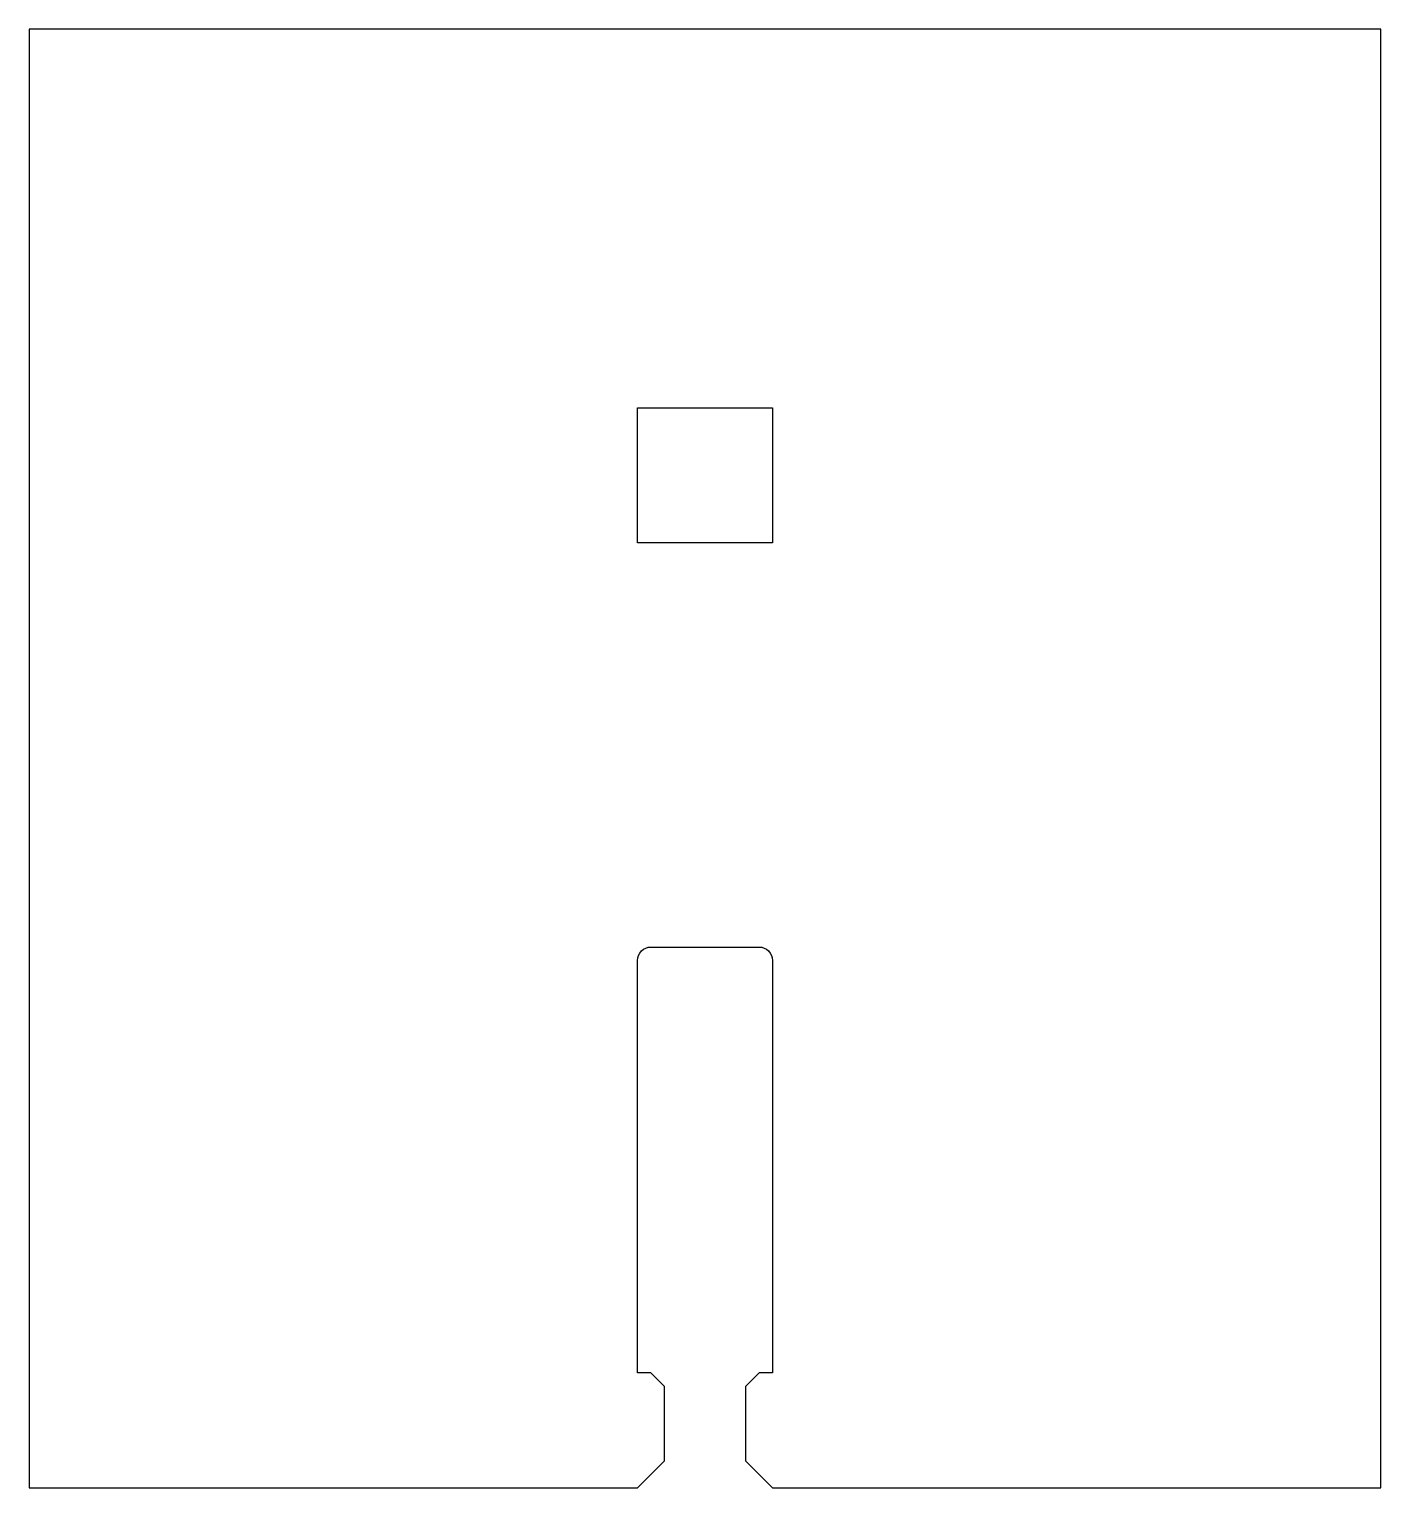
# Model space of a CAD drawing. Header units: millimetres. Extents: x -25 to 25, y -27 to 27.
import ezdxf

# ---------------------------------------------------------------- set-up
doc = ezdxf.new("R2010")
doc.units = ezdxf.units.MM
doc.layers.get('0').update_dxf_attribs({"linetype": 'CONTINUOUS'})

msp = doc.modelspace()

# ---------------------------------------------------------------- linework, layer by layer
msp.add_lwpolyline([(2.5, -7.472), (2.5, -22.722), (2, -22.722), (1.5, -23.222), (1.5, -25.972), (2.5, -26.972), (25, -26.972), (25, 26.972), (-25, 26.972), (-25, -26.972), (-2.5, -26.972), (-1.5, -25.972), (-1.5, -23.222), (-2, -22.722), (-2.5, -22.722), (-2.5, -7.472, -0.414214), (-2, -6.972), (2, -6.972, -0.414214)], format="xyb", close=True)
msp.add_lwpolyline([(-2.5, 12.972), (2.5, 12.972), (2.5, 7.972), (-2.5, 7.972)], close=True)

doc.saveas('drawing.dxf')
